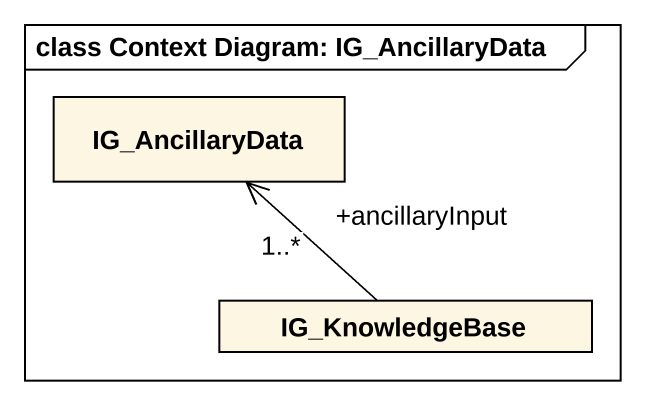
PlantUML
@startuml
mainframe class Context Diagram: IG_AncillaryData
hide circle
hide empty members
class IG_AncillaryData
class IG_KnowledgeBase
IG_AncillaryData "+ancillaryInput\n1..*" <-- IG_KnowledgeBase
@enduml
